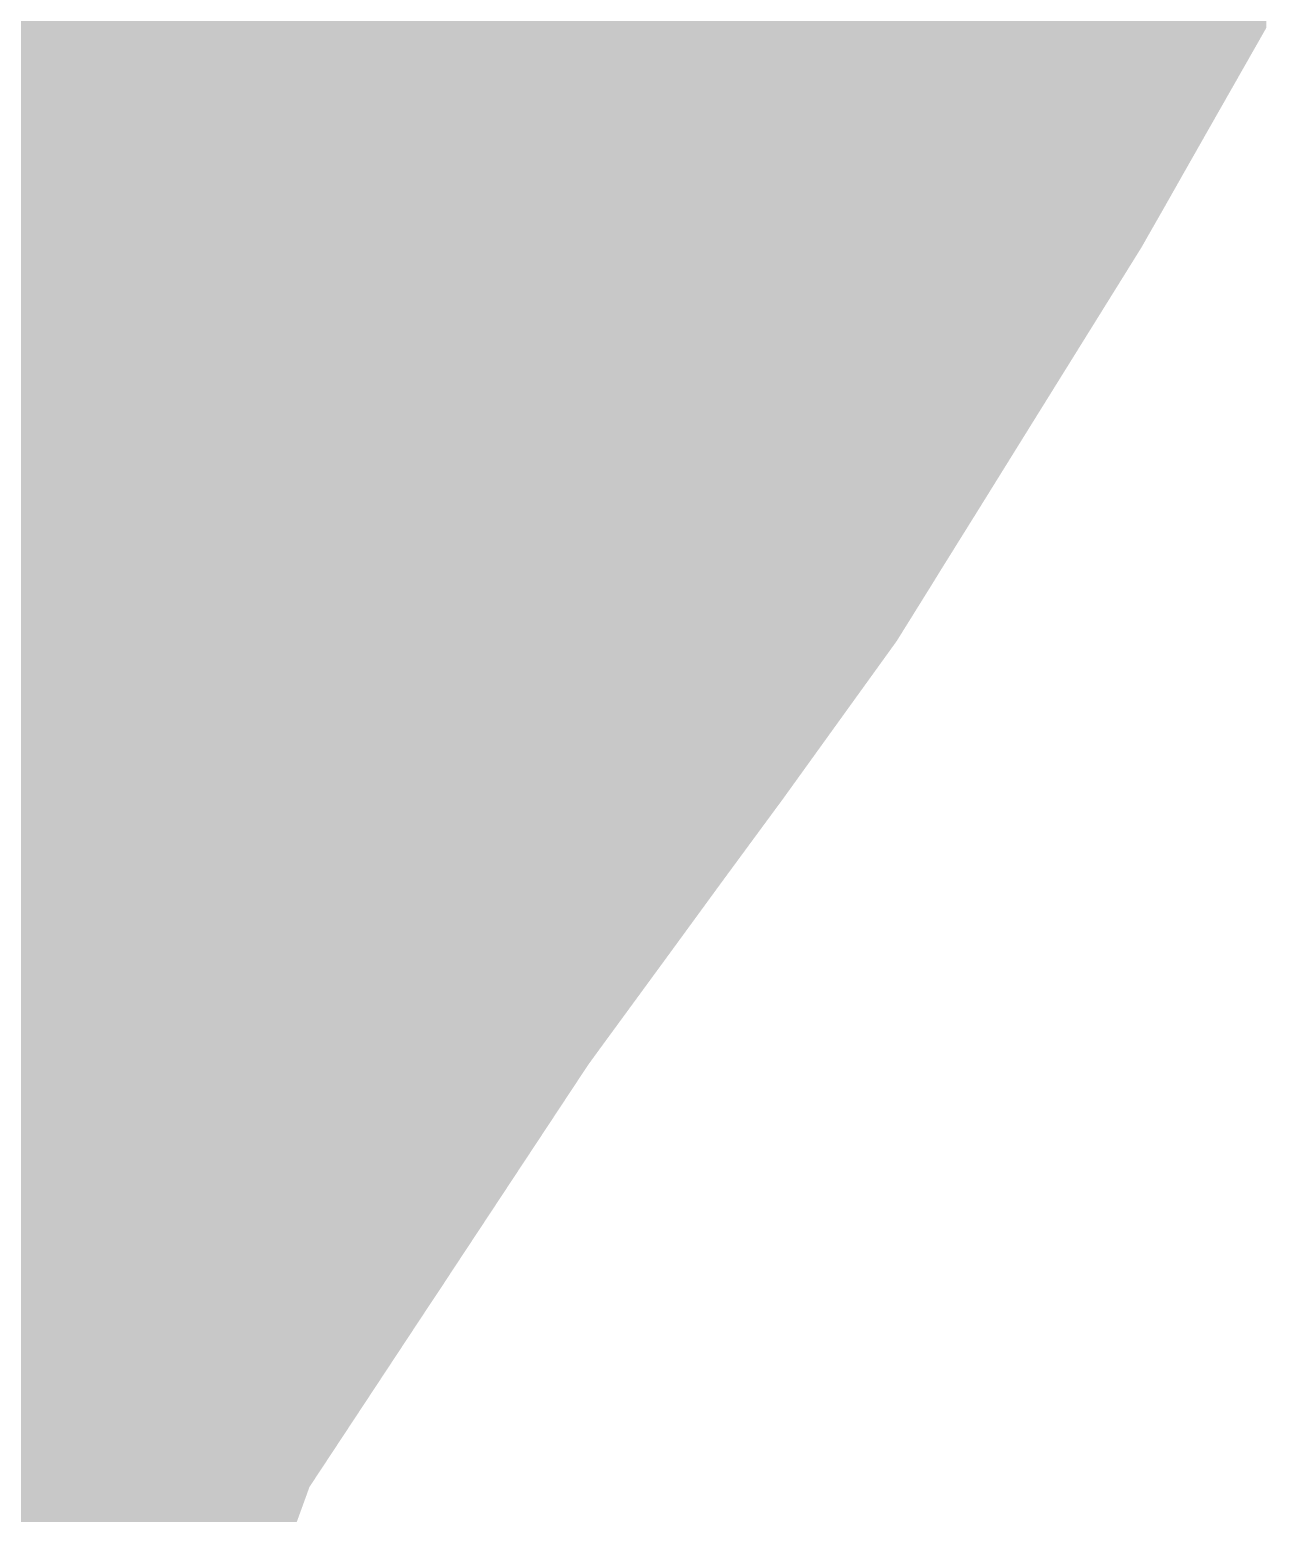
# Model space of a CAD drawing. Extents: x 158 to 430, y 344 to 468.
# Drawn here: x 318.23 to 328.94, y 363.47 to 376.32 of the extents above; entities that cross this region are included whole.
import ezdxf

# ---------------------------------------------------------------- set-up
doc = ezdxf.new("R2010")
doc.units = 0
doc.layers.add('LAYER_1', color=7, linetype='CONTINUOUS')

# ---------------------------------------------------------------- blocks, each defined once
blk = doc.blocks.new('*U2')
at = {"layer": 'LAYER_1', "color": 7}
for points in [[(318.047, 344.036), (318.047, 401.89), (318.407, 344.039)], [(318.407, 344.039), (318.047, 401.89), (318.407, 401.89)], [(318.407, 356.294), (318.407, 401.89), (318.572, 357.86)], [(318.572, 357.86), (318.407, 401.89), (318.572, 401.89)], [(318.572, 357.86), (318.572, 401.89), (318.59, 358.029)], [(318.59, 358.029), (318.572, 401.89), (318.59, 401.89)], [(318.59, 358.029), (318.59, 401.89), (318.723, 358.395)], [(318.723, 358.395), (318.59, 401.89), (318.723, 401.89)], [(318.723, 358.395), (318.723, 401.89), (319.237, 359.808)], [(319.237, 359.808), (318.723, 401.89), (319.237, 401.89)], [(319.237, 359.808), (319.237, 401.89), (320.611, 363.585)], [(320.611, 363.585), (319.237, 401.89), (320.611, 401.89)], [(320.611, 363.585), (320.611, 401.89), (320.652, 363.698)], [(320.652, 363.698), (320.611, 401.89), (320.652, 401.89)], [(320.652, 363.698), (320.652, 401.89), (320.763, 363.866)], [(320.763, 363.866), (320.652, 401.89), (320.763, 401.89)], [(320.763, 363.866), (320.763, 401.89), (321.619, 365.163)], [(321.619, 365.163), (320.763, 401.89), (321.619, 401.89)], [(321.619, 365.163), (321.619, 401.89), (321.756, 365.37)], [(321.756, 365.37), (321.619, 401.89), (321.756, 401.89)], [(321.756, 365.37), (321.756, 401.89), (321.814, 365.457)], [(321.814, 365.457), (321.756, 401.89), (321.814, 401.89)], [(321.814, 365.457), (321.814, 401.89), (321.88, 365.558)], [(321.88, 365.558), (321.814, 401.89), (321.88, 401.89)], [(321.88, 365.558), (321.88, 401.89), (322.318, 366.221)], [(322.318, 366.221), (321.88, 401.89), (322.318, 401.89)], [(322.318, 366.221), (322.318, 401.89), (322.415, 366.368)], [(322.415, 366.368), (322.318, 401.89), (322.415, 401.89)], [(322.415, 366.368), (322.415, 401.89), (323.067, 367.355)], [(323.067, 367.355), (322.415, 401.89), (323.067, 401.89)], [(323.067, 367.355), (323.067, 401.89), (323.166, 367.491)], [(323.166, 367.491), (323.067, 401.89), (323.166, 401.89)], [(323.166, 367.491), (323.166, 401.89), (323.759, 368.301)], [(323.759, 368.301), (323.166, 401.89), (323.759, 401.89)], [(323.759, 368.301), (323.759, 401.89), (324.217, 368.928)], [(324.217, 368.928), (323.759, 401.89), (324.217, 401.89)], [(324.217, 368.928), (324.217, 401.89), (324.554, 369.386)], [(324.554, 369.386), (324.217, 401.89), (324.554, 401.89)], [(324.554, 369.386), (324.554, 401.89), (324.727, 369.621)], [(324.727, 369.621), (324.554, 401.89), (324.727, 401.89)], [(324.727, 369.621), (324.727, 401.89), (324.732, 369.627)], [(324.732, 369.627), (324.727, 401.89), (324.732, 401.89)], [(324.732, 369.627), (324.732, 401.89), (325.247, 370.342)], [(325.247, 370.342), (324.732, 401.89), (325.247, 401.89)], [(325.247, 370.342), (325.247, 401.89), (325.741, 371.027)], [(325.741, 371.027), (325.247, 401.89), (325.741, 401.89)], [(325.741, 371.027), (325.741, 401.89), (325.769, 371.072)], [(325.769, 371.072), (325.741, 401.89), (325.769, 401.89)], [(325.769, 371.072), (325.769, 401.89), (325.845, 371.194)], [(325.845, 371.194), (325.769, 401.89), (325.845, 401.89)], [(325.845, 371.194), (325.845, 401.89), (326.061, 371.541)], [(326.061, 371.541), (325.845, 401.89), (326.061, 401.89)], [(326.061, 371.541), (326.061, 401.89), (326.129, 371.652)], [(326.129, 371.652), (326.061, 401.89), (326.129, 401.89)], [(326.129, 371.652), (326.129, 401.89), (326.344, 371.996)], [(326.344, 371.996), (326.129, 401.89), (326.344, 401.89)], [(326.344, 371.996), (326.344, 401.89), (326.37, 372.038)], [(326.37, 372.038), (326.344, 401.89), (326.37, 401.89)], [(326.37, 372.038), (326.37, 401.89), (326.377, 372.05)], [(326.377, 372.05), (326.37, 401.89), (326.377, 401.89)], [(326.377, 372.05), (326.377, 401.89), (326.41, 372.102)], [(326.41, 372.102), (326.377, 401.89), (326.41, 401.89)], [(326.41, 372.102), (326.41, 401.89), (326.861, 372.828)], [(326.861, 372.828), (326.41, 401.89), (326.861, 401.89)], [(326.861, 372.828), (326.861, 401.89), (327.858, 374.431)], [(327.858, 374.431), (326.861, 401.89), (327.858, 401.89)], [(327.858, 374.431), (327.858, 401.89), (327.859, 374.432)], [(327.859, 374.432), (327.858, 401.89), (327.859, 401.89)], [(327.859, 374.432), (327.859, 401.89), (327.956, 374.603)], [(327.956, 374.603), (327.859, 401.89), (327.956, 401.89)], [(327.956, 374.603), (327.956, 401.89), (328.038, 374.746)], [(328.038, 374.746), (327.956, 401.89), (328.038, 401.89)], [(328.038, 374.746), (328.038, 401.89), (328.242, 375.106)], [(328.242, 375.106), (328.038, 401.89), (328.242, 401.89)], [(328.242, 375.106), (328.242, 401.89), (328.409, 375.4)], [(328.409, 375.4), (328.242, 401.89), (328.409, 401.89)], [(328.409, 375.4), (328.409, 401.89), (328.944, 376.34)]]:
    blk.add_solid(points, dxfattribs=at)
blk = doc.blocks.new('BLOCK_2')
at = {"layer": 'LAYER_1', "color": 7}
blk.add_blockref('*U2', (0, 0), dxfattribs=at)

msp = doc.modelspace()

# ---------------------------------------------------------------- block references
at = {"layer": 'LAYER_1'}
msp.add_blockref('BLOCK_2', (0, 0), dxfattribs=at)

doc.saveas('drawing.dxf')
